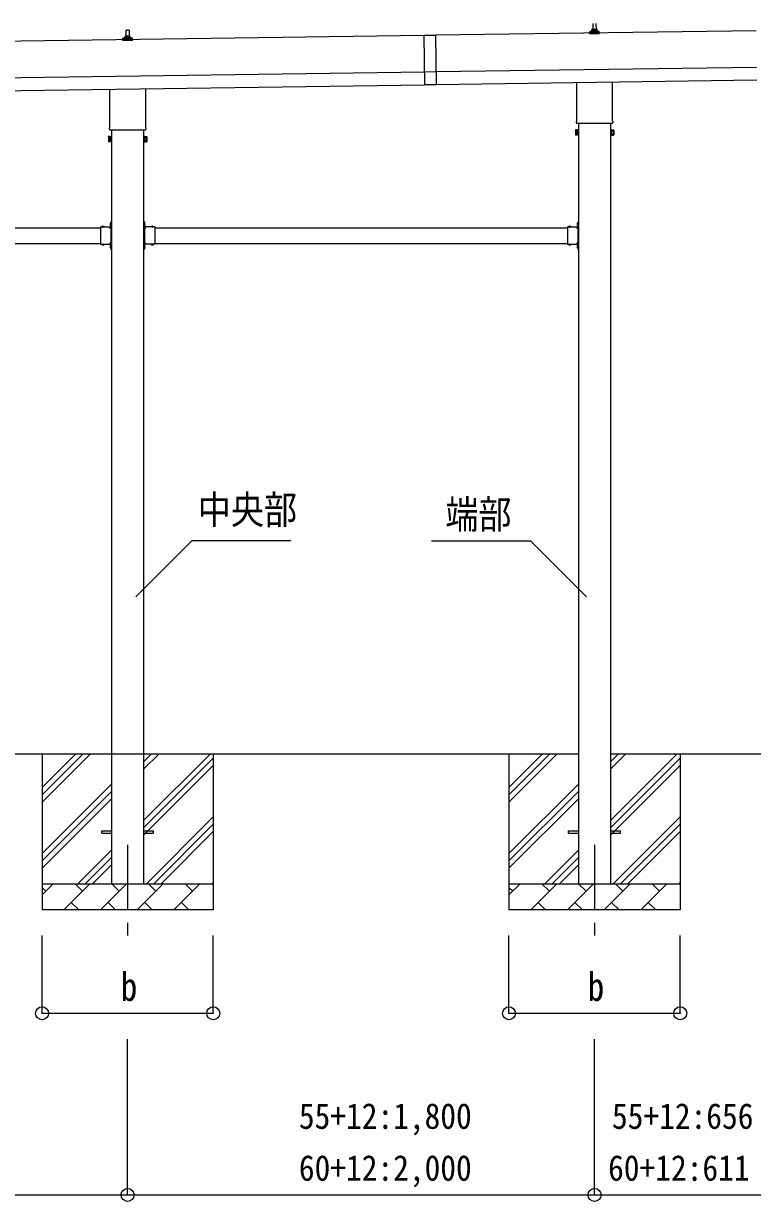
# Model space of a CAD drawing. Units: millimetres, scale not verified. Extents: x -88263 to 14131, y -29850 to 9646.
# Drawn here: x 6174 to 8984, y 1293 to 5832 of the extents above; entities that cross this region are included whole.
import ezdxf
from ezdxf.enums import TextEntityAlignment as Align

# ---------------------------------------------------------------- set-up
doc = ezdxf.new("R2010")
doc.units = ezdxf.units.MM
doc.header["$LTSCALE"] = 50
doc.header["$PDMODE"] = 32
doc.header["$PDSIZE"] = 50
doc.linetypes.add('CHAIN1', pattern=[8, 5, -1, 1, -1])
doc.linetypes.add('USER8', pattern=[4, 3, -1])
for name, color, linetype, lineweight in [('0-2_建具', 4, 'Continuous', 9), ('0-4_設備', 7, 'Continuous', 9), ('0-6_手摺', 5, 'Continuous', 5), ('0-7_ハッチ', 6, 'Continuous', 9)]:
    doc.layers.add(name, color=color, linetype=linetype, lineweight=lineweight)
doc.styles.add('ＭＳ ゴシック', font='')
doc.styles.get('ＭＳ ゴシック').set_extended_font_data('MS Gothic')

msp = doc.modelspace()

# ---------------------------------------------------------------- linework, layer by layer
at = {"layer": '0-2_建具'}
for p, q in [((8369.03, 5808.8), (8369.76, 5832.32)), ((8380.31, 5832.32), (8381.03, 5808.8)), ((7717.26, 5786.56), (2352.58, 5709.92)), ((6556.78, 5767.59), (6556.78, 5775.3)), ((6593.28, 5767.59), (6556.78, 5767.59)), ((6557.17, 5776.09), (6592.9, 5776.09)), ((6557.55, 5776.27), (6564.27, 5777.9)), ((6564.65, 5778.09), (6585.42, 5778.09)), ((6565.03, 5778.87), (6565.03, 5783.09)), ((6566.03, 5783.09), (6584.03, 5783.09)), ((6569.03, 5783.09), (6569.76, 5806.61)), ((6570.76, 5807.59), (6579.31, 5807.59)), ((6580.31, 5806.61), (6581.03, 5783.09)), ((6585.03, 5778.87), (6585.03, 5783.09)), ((6592.52, 5776.27), (6585.8, 5777.9)), ((6593.28, 5767.59), (6593.28, 5775.3)), ((7717.25, 5787.56), (7762.25, 5788.2)), ((7717.25, 5787.56), (7719.99, 5595.58)), ((7762.25, 5788.2), (7764.99, 5596.22)), ((8997.63, 5804.85), (7762.26, 5787.2)), ((8356.78, 5793.3), (8356.78, 5801.01)), ((8393.28, 5793.3), (8356.78, 5793.3)), ((8357.17, 5801.8), (8392.9, 5801.8)), ((8357.55, 5801.98), (8364.27, 5803.61)), ((8364.65, 5803.8), (8385.42, 5803.8)), ((8365.03, 5804.59), (8365.03, 5808.8)), ((8366.03, 5808.8), (8384.03, 5808.8)), ((8385.03, 5804.59), (8385.03, 5808.8)), ((8392.52, 5801.98), (8385.8, 5803.61)), ((8393.28, 5793.3), (8393.28, 5801.01)), ((2354.58, 5569.93), (7719.26, 5646.57)), ((7764.28, 5645.71), (7719.29, 5645.07)), ((7764.26, 5647.21), (8999.63, 5664.86)), ((2355.29, 5519.94), (7719.98, 5596.58)), ((7764.99, 5596.22), (7719.99, 5595.58)), ((7764.97, 5597.22), (9000.35, 5614.87)), ((8306.73, 5459.31), (8306.73, 5604.96)), ((8443.33, 5606.91), (8443.33, 5459.31)), ((6506.73, 5433.6), (6506.73, 5579.24)), ((6643.33, 5581.19), (6643.33, 5433.6)), ((8305.03, 5450.54), (8305.03, 5456.04)), ((8442.97, 5447.04), (8307.1, 5447.04)), ((8312.53, 5447.04), (8312.53, 2517.4)), ((8437.53, 2517.4), (8437.53, 5447.04)), ((8445.03, 5456.04), (8445.03, 5450.54)), ((6505.03, 5424.82), (6505.03, 5430.32)), ((6642.97, 5421.32), (6507.1, 5421.32)), ((6512.53, 5421.32), (6512.53, 2517.4)), ((6637.53, 2517.4), (6637.53, 5421.32)), ((6645.03, 5430.32), (6645.03, 5424.82)), ((8301.03, 5421.04), (8301.79, 5422.35)), ((8301.03, 5421.04), (8301.03, 5404.04)), ((8301.03, 5404.04), (8301.79, 5402.72)), ((8308.03, 5422.35), (8301.79, 5422.35)), ((8308.03, 5417.45), (8301.79, 5417.45)), ((8308.03, 5407.63), (8301.79, 5407.63)), ((8308.03, 5402.72), (8301.79, 5402.72)), ((8308.03, 5402.72), (8308.03, 5422.35)), ((8308.03, 5421.74), (8310.53, 5421.74)), ((8308.03, 5403.34), (8308.03, 5421.74)), ((8310.53, 5403.34), (8308.03, 5403.34)), ((8310.53, 5423.04), (8312.53, 5423.04)), ((8310.53, 5402.04), (8310.53, 5423.04)), ((8312.53, 5402.04), (8310.53, 5402.04)), ((8312.53, 5423.04), (8312.53, 5402.04)), ((8437.53, 5423.04), (8437.53, 5402.04)), ((8439.53, 5423.04), (8437.53, 5423.04)), ((8437.53, 5402.04), (8439.53, 5402.04)), ((8439.53, 5402.04), (8439.53, 5423.04)), ((8442.03, 5421.74), (8439.53, 5421.74)), ((8439.53, 5403.34), (8442.03, 5403.34)), ((8442.03, 5422.35), (8448.27, 5422.35)), ((8442.03, 5402.72), (8442.03, 5422.35)), ((8442.03, 5403.34), (8442.03, 5421.74)), ((8442.03, 5417.45), (8448.27, 5417.45)), ((8442.03, 5407.63), (8448.27, 5407.63)), ((8442.03, 5402.72), (8448.27, 5402.72)), ((8449.03, 5421.04), (8448.27, 5422.35)), ((8449.03, 5404.04), (8448.27, 5402.72)), ((8449.03, 5421.04), (8449.03, 5404.04)), ((6501.03, 5395.32), (6501.79, 5396.64)), ((6501.03, 5395.32), (6501.03, 5378.32)), ((6501.03, 5378.32), (6501.79, 5377.01)), ((6508.03, 5396.64), (6501.79, 5396.64)), ((6508.03, 5391.73), (6501.79, 5391.73)), ((6508.03, 5381.92), (6501.79, 5381.92)), ((6508.03, 5377.01), (6501.79, 5377.01)), ((6508.03, 5377.01), (6508.03, 5396.64)), ((6508.03, 5396.02), (6510.53, 5396.02)), ((6508.03, 5377.62), (6508.03, 5396.02)), ((6510.53, 5377.62), (6508.03, 5377.62)), ((6510.53, 5397.32), (6512.53, 5397.32)), ((6510.53, 5376.32), (6510.53, 5397.32)), ((6512.53, 5376.32), (6510.53, 5376.32)), ((6512.53, 5397.32), (6512.53, 5376.32)), ((6637.53, 5397.32), (6637.53, 5376.32)), ((6639.53, 5397.32), (6637.53, 5397.32)), ((6637.53, 5376.32), (6639.53, 5376.32)), ((6639.53, 5376.32), (6639.53, 5397.32)), ((6642.03, 5396.02), (6639.53, 5396.02)), ((6639.53, 5377.62), (6642.03, 5377.62)), ((6642.03, 5396.64), (6648.27, 5396.64)), ((6642.03, 5377.01), (6642.03, 5396.64)), ((6642.03, 5377.62), (6642.03, 5396.02)), ((6642.03, 5391.73), (6648.27, 5391.73)), ((6642.03, 5381.92), (6648.27, 5381.92)), ((6642.03, 5377.01), (6648.27, 5377.01)), ((6649.03, 5395.32), (6648.27, 5396.64)), ((6649.03, 5378.32), (6648.27, 5377.01)), ((6649.03, 5395.32), (6649.03, 5378.32)), ((4879.53, 5045.4), (6470.53, 5045.4)), ((6470.53, 5048.4), (6510.53, 5048.4)), ((6470.53, 5048.4), (6470.53, 4982.4)), ((6473.63, 5048.9), (6485.43, 5048.9)), ((6473.63, 5048.9), (6473.63, 5048.4)), ((6473.63, 5048.4), (6485.43, 5048.4)), ((6485.43, 5048.9), (6485.43, 5048.4)), ((6506.53, 5046.4), (6510.53, 5046.4)), ((6506.53, 5044.4), (6506.53, 5046.4)), ((6506.53, 5045.4), (6512.03, 5045.4)), ((6510.53, 5044.4), (6506.53, 5044.4)), ((6510.02, 5064.3), (6510.02, 5052.5)), ((6510.02, 5064.3), (6510.53, 5064.3)), ((6510.02, 5052.5), (6510.53, 5052.5)), ((6510.53, 5068.4), (6510.53, 5048.4)), ((6510.53, 5068.4), (6512.53, 5068.4)), ((6510.53, 5064.3), (6510.53, 5052.5)), ((6512.53, 5061.4), (6510.53, 5061.4)), ((6512.53, 5055.4), (6510.53, 5055.4)), ((6510.53, 5044.4), (6510.53, 4986.4)), ((6512.03, 5045.4), (6512.03, 4985.4)), ((6512.53, 5068.4), (6512.53, 5048.4)), ((6637.53, 5068.4), (6637.53, 5048.4)), ((6639.53, 5068.4), (6637.53, 5068.4)), ((6637.53, 5061.4), (6639.53, 5061.4)), ((6637.53, 5055.4), (6639.53, 5055.4)), ((6638.03, 5045.4), (6638.03, 4985.4)), ((6643.53, 5045.4), (6638.03, 5045.4)), ((6639.53, 5068.4), (6639.53, 5048.4)), ((6639.53, 5064.3), (6639.53, 5052.5)), ((6640.04, 5064.3), (6639.53, 5064.3)), ((6640.04, 5052.5), (6639.53, 5052.5)), ((6679.53, 5048.4), (6639.53, 5048.4)), ((6643.53, 5046.4), (6639.53, 5046.4)), ((6639.53, 5044.4), (6643.53, 5044.4)), ((6639.53, 5044.4), (6639.53, 4986.4)), ((6640.04, 5064.3), (6640.04, 5052.5)), ((6643.53, 5044.4), (6643.53, 5046.4)), ((6664.63, 5048.9), (6664.63, 5048.4)), ((6676.43, 5048.9), (6664.63, 5048.9)), ((6676.43, 5048.4), (6664.63, 5048.4)), ((6676.43, 5048.9), (6676.43, 5048.4)), ((6679.53, 5048.4), (6679.53, 4982.4)), ((6679.53, 5045.4), (8270.53, 5045.4)), ((8270.53, 5048.4), (8310.53, 5048.4)), ((8270.53, 5048.4), (8270.53, 4982.4)), ((8273.63, 5048.9), (8285.43, 5048.9)), ((8273.63, 5048.9), (8273.63, 5048.4)), ((8273.63, 5048.4), (8285.43, 5048.4)), ((8285.43, 5048.9), (8285.43, 5048.4)), ((8306.53, 5046.4), (8310.53, 5046.4)), ((8306.53, 5044.4), (8306.53, 5046.4)), ((8306.53, 5045.4), (8312.03, 5045.4)), ((8310.53, 5044.4), (8306.53, 5044.4)), ((8310.02, 5064.3), (8310.02, 5052.5)), ((8310.02, 5064.3), (8310.53, 5064.3)), ((8310.02, 5052.5), (8310.53, 5052.5)), ((8310.53, 5068.4), (8310.53, 5048.4)), ((8310.53, 5068.4), (8312.53, 5068.4)), ((8310.53, 5064.3), (8310.53, 5052.5)), ((8312.53, 5061.4), (8310.53, 5061.4)), ((8312.53, 5055.4), (8310.53, 5055.4)), ((8310.53, 5044.4), (8310.53, 4986.4)), ((8312.03, 5045.4), (8312.03, 4985.4)), ((8312.53, 5068.4), (8312.53, 5048.4)), ((4879.53, 4985.4), (6470.53, 4985.4)), ((6470.53, 4982.4), (6510.53, 4982.4)), ((6473.63, 4982.4), (6485.43, 4982.4)), ((6473.63, 4981.89), (6473.63, 4982.4)), ((6473.63, 4981.89), (6485.43, 4981.89)), ((6485.43, 4981.89), (6485.43, 4982.4)), ((6506.53, 4986.4), (6506.53, 4984.4)), ((6510.53, 4986.4), (6506.53, 4986.4)), ((6506.53, 4985.4), (6512.03, 4985.4)), ((6510.53, 4984.4), (6506.53, 4984.4)), ((6510.02, 4978.3), (6510.02, 4966.5)), ((6510.02, 4978.3), (6510.53, 4978.3)), ((6510.02, 4966.5), (6510.53, 4966.5)), ((6510.53, 4982.4), (6510.53, 4962.4)), ((6510.53, 4978.3), (6510.53, 4966.5)), ((6512.53, 4975.4), (6510.53, 4975.4)), ((6512.53, 4969.4), (6510.53, 4969.4)), ((6510.53, 4962.4), (6512.53, 4962.4)), ((6512.53, 4982.4), (6512.53, 4962.4)), ((6637.53, 4982.4), (6637.53, 4962.4)), ((6637.53, 4975.4), (6639.53, 4975.4)), ((6637.53, 4969.4), (6639.53, 4969.4)), ((6639.53, 4962.4), (6637.53, 4962.4)), ((6643.53, 4985.4), (6638.03, 4985.4)), ((6639.53, 4986.4), (6643.53, 4986.4)), ((6639.53, 4984.4), (6643.53, 4984.4)), ((6679.53, 4982.4), (6639.53, 4982.4)), ((6639.53, 4982.4), (6639.53, 4962.4)), ((6639.53, 4978.3), (6639.53, 4966.5)), ((6640.04, 4978.3), (6639.53, 4978.3)), ((6640.04, 4966.5), (6639.53, 4966.5)), ((6640.04, 4978.3), (6640.04, 4966.5)), ((6643.53, 4986.4), (6643.53, 4984.4)), ((6676.43, 4982.4), (6664.63, 4982.4)), ((6664.63, 4981.89), (6664.63, 4982.4)), ((6676.43, 4981.89), (6664.63, 4981.89)), ((6676.43, 4981.89), (6676.43, 4982.4)), ((6679.53, 4985.4), (8270.53, 4985.4)), ((8270.53, 4982.4), (8310.53, 4982.4)), ((8273.63, 4982.4), (8285.43, 4982.4)), ((8273.63, 4981.89), (8273.63, 4982.4)), ((8273.63, 4981.89), (8285.43, 4981.89)), ((8285.43, 4981.89), (8285.43, 4982.4)), ((8306.53, 4986.4), (8306.53, 4984.4)), ((8310.53, 4986.4), (8306.53, 4986.4)), ((8306.53, 4985.4), (8312.03, 4985.4)), ((8310.53, 4984.4), (8306.53, 4984.4)), ((8310.02, 4978.3), (8310.02, 4966.5)), ((8310.02, 4978.3), (8310.53, 4978.3)), ((8310.02, 4966.5), (8310.53, 4966.5)), ((8310.53, 4982.4), (8310.53, 4962.4)), ((8310.53, 4978.3), (8310.53, 4966.5)), ((8312.53, 4975.4), (8310.53, 4975.4)), ((8312.53, 4969.4), (8310.53, 4969.4)), ((8310.53, 4962.4), (8312.53, 4962.4)), ((8312.53, 4982.4), (8312.53, 4962.4)), ((6475.03, 2712.9), (6475.03, 2721.9)), ((6475.03, 2721.9), (6512.53, 2721.9)), ((6475.03, 2712.9), (6512.53, 2712.9)), ((6637.53, 2721.9), (6675.03, 2721.9)), ((6637.53, 2712.9), (6675.03, 2712.9)), ((6675.03, 2712.9), (6675.03, 2721.9)), ((8275.03, 2712.9), (8275.03, 2721.9)), ((8275.03, 2721.9), (8312.53, 2721.9)), ((8275.03, 2712.9), (8312.53, 2712.9)), ((8437.53, 2721.9), (8475.03, 2721.9)), ((8437.53, 2712.9), (8475.03, 2712.9)), ((8475.03, 2712.9), (8475.03, 2721.9))]:
    msp.add_line(p, q, dxfattribs=at)
at = {"layer": '0-2_建具', "linetype": 'USER8'}
for p, q in [((6477.03, 5051.01), (6478.39, 5048.23)), ((6478.39, 5048.23), (6479.53, 5047.62)), ((6480.68, 5048.23), (6479.53, 5047.62)), ((6482.03, 5051.01), (6480.68, 5048.23)), ((6507.92, 5060.9), (6510.7, 5059.54)), ((6507.92, 5055.9), (6510.7, 5057.25)), ((6510.7, 5059.54), (6511.31, 5058.4)), ((6510.7, 5057.25), (6511.31, 5058.4)), ((6639.37, 5059.54), (6638.76, 5058.4)), ((6639.37, 5057.25), (6638.76, 5058.4)), ((6642.14, 5060.9), (6639.37, 5059.54)), ((6642.14, 5055.9), (6639.37, 5057.25)), ((6668.03, 5051.01), (6669.39, 5048.23)), ((6669.39, 5048.23), (6670.53, 5047.62)), ((6671.68, 5048.23), (6670.53, 5047.62)), ((6673.03, 5051.01), (6671.68, 5048.23)), ((8277.03, 5051.01), (8278.39, 5048.23)), ((8278.39, 5048.23), (8279.53, 5047.62)), ((8280.68, 5048.23), (8279.53, 5047.62)), ((8282.03, 5051.01), (8280.68, 5048.23)), ((8307.92, 5060.9), (8310.7, 5059.54)), ((8307.92, 5055.9), (8310.7, 5057.25)), ((8310.7, 5059.54), (8311.31, 5058.4)), ((8310.7, 5057.25), (8311.31, 5058.4)), ((6477.03, 4979.78), (6478.39, 4982.56)), ((6478.39, 4982.56), (6479.53, 4983.17)), ((6480.68, 4982.56), (6479.53, 4983.17)), ((6482.03, 4979.78), (6480.68, 4982.56)), ((6507.92, 4974.9), (6510.7, 4973.54)), ((6507.92, 4969.9), (6510.7, 4971.25)), ((6510.7, 4973.54), (6511.31, 4972.4)), ((6510.7, 4971.25), (6511.31, 4972.4)), ((6639.37, 4973.54), (6638.76, 4972.4)), ((6639.37, 4971.25), (6638.76, 4972.4)), ((6642.14, 4974.9), (6639.37, 4973.54)), ((6642.14, 4969.9), (6639.37, 4971.25)), ((6668.03, 4979.78), (6669.39, 4982.56)), ((6669.39, 4982.56), (6670.53, 4983.17)), ((6671.68, 4982.56), (6670.53, 4983.17)), ((6673.03, 4979.78), (6671.68, 4982.56)), ((8277.03, 4979.78), (8278.39, 4982.56)), ((8278.39, 4982.56), (8279.53, 4983.17)), ((8280.68, 4982.56), (8279.53, 4983.17)), ((8282.03, 4979.78), (8280.68, 4982.56)), ((8307.92, 4974.9), (8310.7, 4973.54)), ((8307.92, 4969.9), (8310.7, 4971.25)), ((8310.7, 4973.54), (8311.31, 4972.4)), ((8310.7, 4971.25), (8311.31, 4972.4))]:
    msp.add_line(p, q, dxfattribs=at)
at = {"layer": '0-2_建具', "color": 7, "linetype": 'CHAIN1'}
for p, q in [((6575.03, 2667.4), (6575.03, 2318.4)), ((8375.03, 2667.4), (8375.03, 2318.4))]:
    msp.add_line(p, q, dxfattribs=at)
at = {"layer": '0-2_建具'}
for centre, radius, start, end in [((8369.12, 5808.17), 4.13, 90, 171.17633), ((8378.37, 5808.8), 4.83, 133.60282, 180), ((8371.7, 5808.8), 4.83, 0, 46.39718), ((8380.95, 5808.17), 4.13, 8.82367, 90), ((6557.78, 5775.3), 1, 103.62699, 180), ((6564.03, 5778.87), 1, 283.62699, 0), ((6569.12, 5782.45), 4.13, 90, 171.17633), ((6566.03, 5782.09), 1, 90, 180), ((6570.76, 5806.59), 1, 90, 178.60509), ((6578.37, 5783.09), 4.83, 133.60282, 180), ((6571.7, 5783.09), 4.83, 0, 46.39718), ((6579.31, 5806.59), 1, 1.39491, 90), ((6580.95, 5782.45), 4.13, 8.82367, 90), ((6584.03, 5782.09), 1, 0, 90), ((6586.03, 5778.87), 1, 180, 256.37301), ((6592.28, 5775.3), 1, 0, 76.37301), ((8357.78, 5801.01), 1, 103.62699, 180), ((8364.03, 5804.59), 1, 283.62699, 0), ((8366.03, 5807.8), 1, 90, 180), ((8384.03, 5807.8), 1, 0, 90), ((8386.03, 5804.59), 1, 180, 256.37301), ((8392.28, 5801.01), 1, 0, 76.37301), ((8309.03, 5456.04), 4, 125.09963, 180), ((8309.03, 5450.54), 4, 180, 194.47751), ((8309.03, 5450.54), 4, 194.47751, 241.04498), ((8441.03, 5450.54), 4, 298.95502, 345.52249), ((8441.03, 5456.04), 4, 0, 54.90037), ((8441.03, 5450.54), 4, 345.52249, 360), ((6509.03, 5430.32), 4, 125.09963, 180), ((6509.03, 5424.82), 4, 180, 194.47751), ((6509.03, 5424.82), 4, 194.47751, 241.04498), ((6641.03, 5424.82), 4, 298.95502, 345.52249), ((6641.03, 5430.32), 4, 0, 54.90037), ((6641.03, 5424.82), 4, 345.52249, 360), ((8305.38, 5419.9), 4.34, 145.61575, 214.38425), ((8317.27, 5412.54), 16.24, 162.41205, 197.58795), ((8305.38, 5405.18), 4.34, 145.61575, 214.38425), ((8432.79, 5412.54), 16.24, 342.41205, 17.58795), ((8444.69, 5419.9), 4.34, 325.61575, 34.38425), ((8444.69, 5405.18), 4.34, 325.61575, 34.38425), ((6505.38, 5394.18), 4.34, 145.61575, 214.38425), ((6517.27, 5386.82), 16.24, 162.41205, 197.58795), ((6505.38, 5379.46), 4.34, 145.61575, 214.38425), ((6632.79, 5386.82), 16.24, 342.41205, 17.58795), ((6644.69, 5394.18), 4.34, 325.61575, 34.38425), ((6644.69, 5379.46), 4.34, 325.61575, 34.38425), ((6479.53, 5043.16), 8.23, 44.2189, 135.7811), ((6515.77, 5058.4), 8.23, 134.2189, 225.7811), ((6510.53, 5048.4), 2, 270, 0), ((6639.53, 5048.4), 2, 180, 270), ((6634.3, 5058.4), 8.23, 314.2189, 45.7811), ((6670.53, 5043.16), 8.23, 44.2189, 135.7811), ((8279.53, 5043.16), 8.23, 44.2189, 135.7811), ((8315.77, 5058.4), 8.23, 134.2189, 225.7811), ((8310.53, 5048.4), 2, 270, 0), ((6479.53, 4987.63), 8.23, 224.2189, 315.7811), ((6515.77, 4972.4), 8.23, 134.2189, 225.7811), ((6510.53, 4982.4), 2, 0, 90), ((6639.53, 4982.4), 2, 90, 180), ((6634.3, 4972.4), 8.23, 314.2189, 45.7811), ((6670.53, 4987.63), 8.23, 224.2189, 315.7811), ((8279.53, 4987.63), 8.23, 224.2189, 315.7811), ((8315.77, 4972.4), 8.23, 134.2189, 225.7811), ((8310.53, 4982.4), 2, 0, 90)]:
    msp.add_arc(centre, radius, start, end, dxfattribs=at)
at = {"layer": '0-4_設備'}
for p, q in [((8312.53, 3017.4), (4837.53, 3017.4)), ((6245.03, 2888.91), (6373.51, 3017.4)), ((6245.03, 2860.63), (6401.8, 3017.4)), ((6245.03, 2832.34), (6430.08, 3017.4)), ((6245.03, 3017.4), (6245.03, 2417.4)), ((6637.53, 2988.57), (6666.36, 3017.4)), ((6637.53, 2960.29), (6694.64, 3017.4)), ((6637.53, 2762.3), (6892.63, 3017.4)), ((6637.53, 2734.01), (6905.03, 3001.51)), ((6905.03, 3017.4), (6905.03, 2417.4)), ((8045.03, 2888.91), (8173.51, 3017.4)), ((8045.03, 2860.63), (8201.8, 3017.4)), ((8045.03, 2832.34), (8230.08, 3017.4)), ((8045.03, 3017.4), (8045.03, 2417.4)), ((8437.53, 2988.57), (8466.36, 3017.4)), ((8437.53, 2960.29), (8494.64, 3017.4)), ((8437.53, 2762.3), (8692.63, 3017.4)), ((9129.65, 3017.4), (8437.53, 3017.4)), ((8437.53, 2734.01), (8705.03, 3001.51)), ((8705.03, 3017.4), (8705.03, 2417.4)), ((6637.53, 2705.73), (6905.03, 2973.23)), ((8437.53, 2705.73), (8705.03, 2973.23)), ((6245.03, 2634.36), (6512.53, 2901.86)), ((6245.03, 2606.07), (6512.53, 2873.57)), ((8045.03, 2634.36), (8312.53, 2901.86)), ((8045.03, 2606.07), (8312.53, 2873.57)), ((6245.03, 2577.79), (6512.53, 2845.29)), ((8045.03, 2577.79), (8312.53, 2845.29)), ((6647.19, 2517.4), (6905.03, 2775.24)), ((8447.19, 2517.4), (8705.03, 2775.24)), ((6675.47, 2517.4), (6905.03, 2746.95)), ((8475.47, 2517.4), (8705.03, 2746.95)), ((6703.76, 2517.4), (6905.03, 2718.67)), ((8503.76, 2517.4), (8705.03, 2718.67)), ((6382.63, 2517.4), (6512.53, 2647.3)), ((8182.63, 2517.4), (8312.53, 2647.3)), ((6410.92, 2517.4), (6512.53, 2619.01)), ((6439.2, 2517.4), (6512.53, 2590.73)), ((8210.92, 2517.4), (8312.53, 2619.01)), ((8239.2, 2517.4), (8312.53, 2590.73)), ((6245.03, 2474.5), (6287.93, 2517.4)), ((6245.03, 2517.4), (6905.03, 2517.4)), ((6259.37, 2488.84), (6245.03, 2503.18)), ((6329.35, 2417.4), (6429.35, 2517.4)), ((6400.79, 2488.84), (6372.24, 2517.4)), ((6470.77, 2417.4), (6570.77, 2517.4)), ((6542.22, 2488.84), (6513.66, 2517.4)), ((6612.19, 2417.4), (6712.19, 2517.4)), ((6683.64, 2488.84), (6655.08, 2517.4)), ((6753.61, 2417.4), (6853.61, 2517.4)), ((6825.06, 2488.84), (6796.5, 2517.4)), ((6901.75, 2517.4), (6905.03, 2520.68)), ((8045.03, 2474.5), (8087.93, 2517.4)), ((8045.03, 2517.4), (8705.03, 2517.4)), ((8059.37, 2488.84), (8045.03, 2503.18)), ((8129.35, 2417.4), (8229.35, 2517.4)), ((8200.79, 2488.84), (8172.24, 2517.4)), ((8270.77, 2417.4), (8370.77, 2517.4)), ((8342.22, 2488.84), (8313.66, 2517.4)), ((8412.19, 2417.4), (8512.19, 2517.4)), ((8483.64, 2488.84), (8455.08, 2517.4)), ((8553.61, 2417.4), (8653.61, 2517.4)), ((8625.06, 2488.84), (8596.5, 2517.4)), ((8701.75, 2517.4), (8705.03, 2520.68)), ((6905.03, 2417.4), (6245.03, 2417.4)), ((6357.9, 2445.95), (6386.45, 2417.4)), ((6499.32, 2445.95), (6527.88, 2417.4)), ((6640.74, 2445.95), (6669.3, 2417.4)), ((6782.16, 2445.95), (6810.72, 2417.4)), ((8705.03, 2417.4), (8045.03, 2417.4)), ((8157.9, 2445.95), (8186.45, 2417.4)), ((8299.32, 2445.95), (8327.88, 2417.4)), ((8440.74, 2445.95), (8469.3, 2417.4)), ((8582.16, 2445.95), (8610.72, 2417.4))]:
    msp.add_line(p, q, dxfattribs=at)
at = {"layer": '0-6_手摺', "color": 6, "lineweight": 9}
for p, q in [((6245.03, 2018.4), (6245.03, 2318.4)), ((8045.03, 2018.4), (8045.03, 2318.4)), ((6575.03, 1318.4), (6575.03, 1918.4)), ((4775.03, 1318.4), (6575.03, 1318.4)), ((8375.03, 1318.4), (9030.65, 1318.4))]:
    msp.add_line(p, q, dxfattribs=at)
for points in [[(6245.03, 2018.4), (6905.03, 2018.4), (6905.03, 2318.4)], [(8045.03, 2018.4), (8705.03, 2018.4), (8705.03, 2318.4)], [(6575.03, 1318.4), (8375.03, 1318.4), (8375.03, 1918.4)]]:
    msp.add_lwpolyline(points, dxfattribs=at)
at = {"layer": '0-6_手摺', "color": 6}
for p in [(6245.03, 2018.4), (6905.03, 2018.4), (8045.03, 2018.4), (8705.03, 2018.4), (6575.03, 1318.4), (8375.03, 1318.4)]:
    msp.add_point(p, dxfattribs=at)
at = {"layer": '0-7_ハッチ'}
for p, q in [((6822.67, 3839.47), (6606.66, 3623.46)), ((7203.98, 3839.47), (6822.67, 3839.47)), ((7746.08, 3839.47), (8127.4, 3839.47)), ((8127.4, 3839.47), (8343.4, 3623.46))]:
    msp.add_line(p, q, dxfattribs=at)

# ---------------------------------------------------------------- texts
at = {"layer": '0-6_手摺', "color": 7, "style": 'ＭＳ ゴシック'}
for s, height, width, p in [('b', 110, 0.85, (6548.78, 2033.4)), ('b', 110, 0.85, (8348.78, 2033.4)), ('55+12:1,800', 98.97, 0.9, (7235.03, 1543.4)), ('55+12:656', 98.97, 0.9, (8442.06, 1543.4)), ('60+12:2,000', 98.97, 0.9, (7235.03, 1343.4)), ('60+12:611', 98.97, 0.9, (8427.1, 1343.4))]:
    msp.add_text(s, height=height, dxfattribs=dict(at, width=width)).set_placement(p, align=Align.BOTTOM_LEFT)
at = {"layer": '0-7_ハッチ', "color": 7, "style": 'ＭＳ ゴシック', "width": 0.85}
for s, p in [('中央部', (6845.3, 3870.82)), ('端部', (7799.78, 3853.16))]:
    msp.add_text(s, height=110, dxfattribs=at).set_placement(p, align=Align.BOTTOM_LEFT)

doc.saveas('drawing.dxf')
